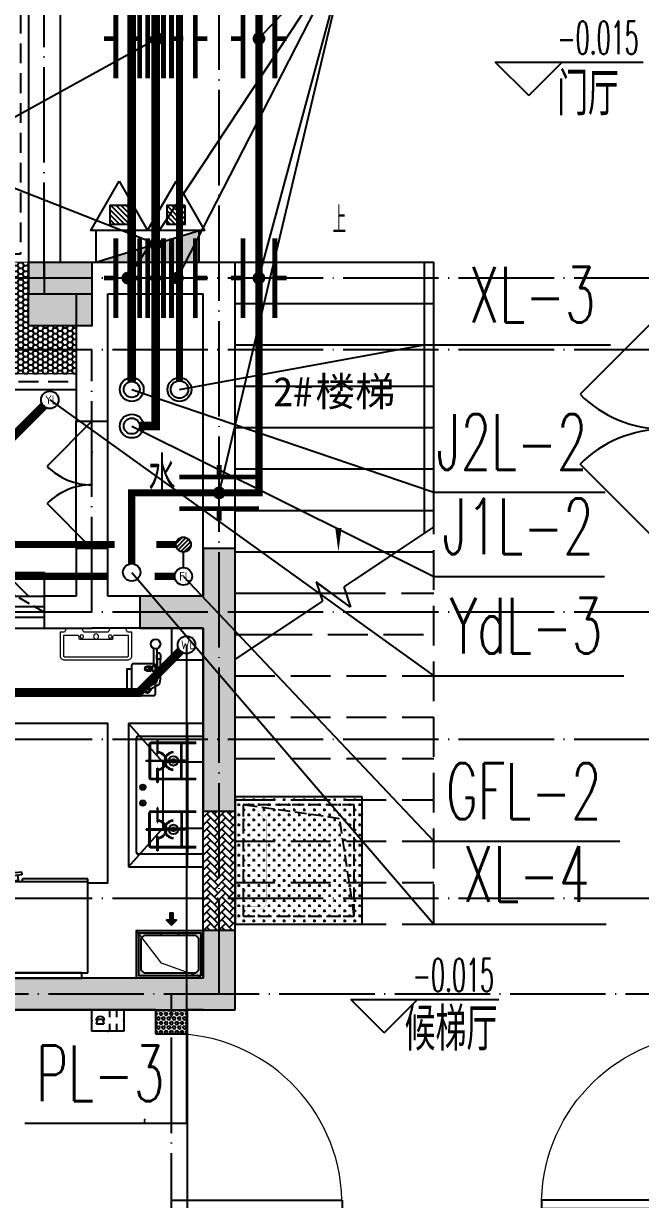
# Model space of a CAD drawing. Extents: x 27938 to 1507990, y 110129 to 923079.
# Drawn here: x 862786 to 866667, y 679866 to 687257 of the extents above; entities that cross this region are included whole.
import ezdxf
from ezdxf.enums import TextEntityAlignment as Align

# ---------------------------------------------------------------- set-up
doc = ezdxf.new("R2010")
doc.units = 0
doc.header["$LTSCALE"] = 1000
doc.header["$MEASUREMENT"] = 0
for name, pattern in [('#P_--_20B1_001_t3$0$DASH', [0.35, 0.25, -0.1]), ('__DASH', [0.35, 0.25, -0.1]), ('DASH', [0.35, 0.25, -0.1]), ('DOTE', [2.42, 2, -0.2, 0.02, -0.2]), ('HIDDEN', [0.375, 0.25, -0.125])]:
    doc.linetypes.add(name, pattern=pattern)
for name, color, linetype in [('AH-FURNITURE', 1, 'Continuous'), ('COLUMN', 9, 'Continuous'), ('DIM_ELEV', 3, 'Continuous'), ('DIM_SYMB', 3, 'Continuous'), ('DIM_不分区消火栓', 1, 'Continuous'), ('DIM_管井排水', 5, 'Continuous'), ('DIM_给水', 3, 'Continuous'), ('DIM_雨水', 4, 'Continuous'), ('DIM_餐饮排水', 31, 'Continuous'), ('DOTE', 1, 'Continuous'), ('EQUIP-安防', 3, 'Continuous'), ('EQUIP_地漏', 7, 'Continuous'), ('EQUIP_消火栓', 7, 'Continuous'), ('EQUIP_消防', 7, 'Continuous'), ('IP-bath&kitchen-JOHNSON', 4, 'Continuous'), ('LVTRY', 6, 'Continuous'), ('PIPE-不分区消火栓', 1, 'TG_X'), ('PIPE-管井排水', 210, 'GF'), ('PIPE-给水', 3, 'J1'), ('PIPE-给水中', 72, 'J2'), ('PIPE-雨水', 4, 'TG_Y'), ('PIPE-餐饮排水', 41, 'P'), ('PUB_HATCH', 8, 'Continuous'), ('PUB_TEXT', 4, 'Continuous'), ('STAIR', 2, 'Continuous'), ('TWT_LEAD', 3, 'Continuous'), ('VALVE_不分区消火栓', 7, 'Continuous'), ('VPIPE-不分区消火栓', 1, 'Continuous'), ('VPIPE-中水', 122, 'Continuous'), ('VPIPE-凝结', 150, 'N'), ('VPIPE-废水', 31, 'Continuous'), ('VPIPE-消防', 1, 'X1'), ('VPIPE-管井排水', 210, 'GF'), ('VPIPE-给水', 3, 'J1'), ('VPIPE-给水中', 72, 'J2'), ('VPIPE-雨水', 4, 'Y'), ('VPIPE-餐饮排水', 41, 'P'), ('WALL', 9, 'Continuous'), ('WINDOW', 4, 'Continuous'), ('WINDOW_TEXT', 7, 'Continuous'), ('保温', 6, 'Continuous'), ('卫生间', 6, 'Continuous'), ('建筑-排气道', 9, 'Continuous'), ('看线', 251, 'Continuous'), ('立面-看线', 251, 'Continuous')]:
    doc.layers.add(name, color=color, linetype=linetype)
doc.layers.add('平面-空调预留孔', color=173, linetype='Continuous', lineweight=15)
doc.layers.add('立面-洞口示意', color=152, linetype='Continuous', lineweight=13)
doc.styles.add('_TCH_DIM', font='SIMPLEX.shx', dxfattribs={"width": 0.7, "bigfont": 'GBCBIG.shx'})
doc.styles.add('_TCH_WINDOW', font='SIMPLEX.shx', dxfattribs={"width": 0.7, "height": 3.5, "bigfont": 'GBCBIG.shx'})
doc.styles.add('_TEL_DIM', font='SIMPLEX', dxfattribs={"width": 0.8, "height": 3.5, "bigfont": 'HZTXT'})
doc.styles.add('_TWT_SERIAL', font='SIMPLEX', dxfattribs={"width": 0.8, "height": 3.5, "bigfont": 'HZTXT'})
doc.styles.add('DIM_FONT', font='SIMPLEX.shx', dxfattribs={"width": 0.56})
doc.styles.get("Standard").update_dxf_attribs({"font": 'gbenor.shx', "bigfont": 'gbcbig.shx'})
doc.styles.add('TG_LINETYPE', font='SIMPLEX', dxfattribs={"width": 0.8, "height": 3, "bigfont": 'HZTXT'})
doc.styles.add('黑体', font='simhei.ttf')
doc.linetypes.add('GF', pattern='A,3,-0.2,["GF",Standard,S=0.25,R=0,X=-0.1,Y=-0.115],-0.35', length=3.55)
doc.linetypes.add('J1', pattern='A,3,-0.2,["J1",Standard,S=0.25,R=0,X=-0.1,Y=-0.115],-0.35', length=3.55)
doc.linetypes.add('J2', pattern='A,3,-0.2,["J2",Standard,S=0.25,R=0,X=-0.1,Y=-0.115],-0.35', length=3.55)
doc.linetypes.add('N', pattern='A,3,-0.2,["N",Standard,S=0.25,R=0,X=-0.1,Y=-0.115],-0.2', length=3.4)
doc.linetypes.add('P', pattern='A,3,-0.2,["P",Standard,S=0.25,R=0,X=-0.1,Y=-0.115],-0.2', length=3.4)
doc.linetypes.add('TG_X', pattern='A,2,-0.229,["X",TG_LINETYPE,S=0.1,R=0,X=-0.229,Y=-0.15],0', length=2.229)
doc.linetypes.add('TG_Y', pattern='A,2,-0.229,["Y",TG_LINETYPE,S=0.1,R=0,X=-0.229,Y=-0.15],0', length=2.229)
doc.linetypes.add('X1', pattern='A,3,-0.2,["X1",Standard,S=0.25,R=0,X=-0.1,Y=-0.115],-0.35', length=3.55)
doc.linetypes.add('Y', pattern='A,3,-0.2,["Y",Standard,S=0.25,R=0,X=-0.1,Y=-0.115],-0.2', length=3.4)

# ---------------------------------------------------------------- blocks, each defined once
blk = doc.blocks.new('A$C148B7D8E')
at = {"layer": '卫生间', "color": 159, "linetype": 'DASH', "true_color": 0x22346e}
blk.add_line((15200, 9900), (16100, 10800), dxfattribs=at)
blk = doc.blocks.new('rtyg7uyhg')
at = {"layer": 'LVTRY', "color": 0}
for p, q in [((193590.3, 45458.1), (193590.3, 45069.5)), ((194234.6, 45488.8), (193621, 45488.8)), ((194265.3, 45069.5), (194265.3, 45458.1)), ((193682.3, 45407), (193887.8, 45407)), ((193896.4, 45429.9), (193857.6, 45326.3)), ((193875.3, 45316), (193945.6, 45401.5)), ((193925.8, 45440.4), (193940.1, 45432.2)), ((194111.9, 45407), (194173.3, 45407)), ((193621, 45130.8), (193621, 45345.6)), ((193857.6, 45326.3), (193875.3, 45316)), ((194009.6, 45345.6), (194009.6, 45130.8)), ((194050.5, 45130.8), (194050.5, 45345.6)), ((194234.6, 45345.6), (194234.6, 45130.8)), ((193621, 45038.8), (194234.6, 45038.8)), ((193948.3, 45069.5), (193682.3, 45069.5)), ((194173.3, 45069.5), (194111.9, 45069.5))]:
    blk.add_line(p, q, dxfattribs=at)
for centre, radius in [((193866.4, 45437.7), 20.5), ((193989.2, 45437.7), 20.5), ((194071, 45437.7), 20.5), ((193815.3, 45238.2), 25.6), ((194137.5, 45238.2), 25.6)]:
    blk.add_circle(centre, radius, dxfattribs=at)
for centre, radius, start, end in [((193621, 45458.1), 30.7, 89.99999, 179.99999), ((194234.6, 45458.1), 30.7, 359.99999, 89.99999), ((193682.3, 45345.6), 61.4, 89.99999, 179.99999), ((193915.6, 45422.7), 20.5, 59.99999, 159.46231), ((193929.8, 45414.5), 20.5, 320.53767, 59.99999), ((193948.3, 45345.6), 61.4, 359.99999, 89.99999), ((194111.9, 45345.6), 61.4, 89.99999, 179.99999), ((194173.3, 45345.6), 61.4, 359.99999, 89.99999), ((193682.3, 45130.8), 61.4, 179.99999, 269.99999), ((193948.3, 45130.8), 61.4, 269.99999, 359.99999), ((194111.9, 45130.8), 61.4, 179.99999, 269.99999), ((194173.3, 45130.8), 61.4, 269.99999, 359.99999), ((193621, 45069.5), 30.7, 179.99999, 269.99999), ((194234.6, 45069.5), 30.7, 269.99999, 359.99999)]:
    blk.add_arc(centre, radius, start, end, dxfattribs=at)
at = {"layer": 'LVTRY', "color": 0, "style": 'DIM_FONT', "width": 0.8, "flags": 9}
for tag in ['YSIZE', 'XSIZE']:
    blk.add_attdef(tag, (193927.8, 45487.8), '', height=0.5, rotation=89.99999, dxfattribs=at)
blk = doc.blocks.new('A$C60D053AF')
at = {"layer": 'AH-FURNITURE', "color": 0}
for p, q in [((192.5, -71), (327.6, -71)), ((232.5, -90), (128.3, -90)), ((232.5, -110), (128.3, -110)), ((192.5, -91), (327.6, -91)), ((245, -129.5), (245, -122.5)), ((265, -129.5), (265, -122.5)), ((341.7, -96.9), (370, -143.2)), ((355.9, -82.7), (384.2, -129)), ((255, -281), (255, -251)), ((255, -281), (393, -281)), ((393, -281), (393, -251))]:
    blk.add_line(p, q, dxfattribs=at)
for points in [[(170, -68, 1), (170, -94), (192.5, -94), (192.5, -68)], [(234, -251), (414, -251, 0.414214), (424, -241), (424, -111, 0.414214), (414, -101), (234, -101, 0.414214), (224, -111), (224, -241, 0.414214)], [(268, -122.5), (268, -107, 0.414214), (248, -87), (232.5, -87), (232.5, -113), (242, -113), (242, -122.5)], [(242, -152, 1), (268, -152), (268, -129.5), (242, -129.5)], [(383.8, -161.2, 1), (402.2, -142.8), (386.3, -126.9), (367.9, -145.3)]]:
    blk.add_lwpolyline(points, format="xyb", close=True, dxfattribs=at)
for centre, radius in [((100, -100), 30), ((255, -152), 15), ((255, -152), 10), ((393, -152), 15), ((393, -152), 10)]:
    blk.add_circle(centre, radius, dxfattribs=at)
for radius in [40, 20]:
    blk.add_arc((327.6, -111), radius, 45, 90, dxfattribs=at)
blk = doc.blocks.new('A-Kitchen-7')
at = {"layer": 'LVTRY', "color": 0}
for p, q in [((-518.7, 779.7), (-7.2, 834.3)), ((-7.2, 834.3), (-3.6, 810.6)), ((-515, 756), (-518.7, 779.7)), ((-3.6, 810.6), (-515, 756)), ((515, 756), (-515, 756)), ((-515, 756), (-515, 40)), ((-485.6, 760.5), (-484.9, 756)), ((-29.1, 767), (-112.1, 756)), ((-29.1, 767), (-35.2, 806.4)), ((515, 780), (0, 780)), ((0, 756), (0, 780)), ((515, 756), (515, 780)), ((515, 40), (515, 756)), ((-515, 40), (515, 40))]:
    blk.add_line(p, q, dxfattribs=at)
blk.add_lwpolyline([(-468.9, 40), (-468.9, 0), (468.9, 0), (468.9, 40)], close=True, dxfattribs=at)
blk = doc.blocks.new('*U41')
h = blk.add_hatch(color=0)
h.set_gradient(color1=(0, 0, 255), rotation=180, tint=1)
h.paths.add_polyline_path([(0, 0), (-6.35, -6.35), (-6.35, -2.159), (-15, -2.159), (-15, 2.159), (-6.35, 2.159), (-6.35, 6.35)])
at = {"color": 0, "linetype": 'Continuous'}
blk.add_lwpolyline([(0, 0), (-6.35, -6.35), (-6.35, -2.159), (-15, -2.159), (-15, 2.159), (-6.35, 2.159), (-6.35, 6.35)], close=True, dxfattribs=at)
blk = doc.blocks.new('sgrsefv')
at = {"layer": 'PUB_HATCH'}
blk.add_hatch(color=0, dxfattribs=at).paths.add_polyline_path([(1112933.3, 840916.3), (1112933.3, 840646.3), (1113073.3, 840646.3), (1113073.3, 840661.3), (1112968.3, 840661.3), (1112948.3, 840681.3), (1112948.3, 840881.3), (1112968.3, 840901.3), (1113288.3, 840901.3), (1113308.3, 840881.3), (1113308.3, 840681.3), (1113288.3, 840661.3), (1113183.3, 840661.3), (1113183.3, 840646.3), (1113323.3, 840646.3), (1113323.3, 840916.3)])
at = {"layer": 'LVTRY', "color": 0}
for p, q in [((1113073.3, 840661.3), (1113073.3, 840646.3)), ((1113183.3, 840661.3), (1113183.3, 840646.3))]:
    blk.add_line(p, q, dxfattribs=at)
for points in [[(1112918.3, 840931.3), (1113338.3, 840931.3), (1113338.3, 840631.3), (1112918.3, 840631.3)], [(1112933.3, 840916.3), (1113323.3, 840916.3), (1113323.3, 840646.3), (1112933.3, 840646.3)], [(1113288.3, 840661.3), (1112968.3, 840661.3), (1112948.3, 840681.3), (1112948.3, 840881.3), (1112968.3, 840901.3), (1113288.3, 840901.3), (1113308.3, 840881.3), (1113308.3, 840681.3), (1113288.3, 840661.3)]]:
    blk.add_lwpolyline(points, close=True, dxfattribs=at)
at = {"layer": '立面-洞口示意', "color": 0}
blk.add_lwpolyline([(1112918.3, 840931.3), (1113181.8, 840837.4), (1113338.3, 840631.3)], dxfattribs=at)
at = {"layer": '建筑-排气道', "color": 8, "xscale": -5, "yscale": 5, "zscale": 5, "rotation": 270}
blk.add_blockref('*U41', (1113118.4, 840599), dxfattribs=at)
blk = doc.blocks.new('FRSDFDGDGDRGDR')
at = {"layer": '平面-空调预留孔', "color": 0}
for p, q in [((699612.3, 775044), (699612.3, 775441.2)), ((699618.9, 775447.8), (699746.3, 775447.8)), ((699746.3, 775447.8), (699746.3, 775355.4)), ((699726.5, 775348.8), (699739.7, 775348.8)), ((699719.9, 775342.2), (699719.9, 775143)), ((699726.5, 775136.4), (699739.7, 775136.4)), ((699746.3, 775129.8), (699746.3, 775037.4)), ((699746.3, 775037.4), (699618.9, 775037.4))]:
    blk.add_line(p, q, dxfattribs=at)
blk.add_lwpolyline([(699766.1, 775166.7), (699792.5, 775153.5), (699792.5, 775057.2), (699766.1, 775044), (699766.1, 775017.6), (699618.9, 775017.6, -0.414214), (699592.5, 775044), (699592.5, 775441.2, -0.414214), (699618.9, 775467.6), (699766.1, 775467.6), (699766.1, 775441.2), (699792.5, 775428), (699792.5, 775331.6), (699766.1, 775318.4)], format="xyb", close=True, dxfattribs=at)
for centre, radius in [((699739.7, 775331.6), 10.6), ((699739.7, 775243.2), 15.8), ((699739.7, 775153.5), 10.6)]:
    blk.add_circle(centre, radius, dxfattribs=at)
for centre, start, end in [((699618.9, 775441.2), 90, 180), ((699726.5, 775342.2), 90, 180), ((699739.7, 775355.4), 270, 360), ((699726.5, 775143), 180, 270), ((699739.7, 775129.8), 0, 90), ((699618.9, 775044), 180, 270)]:
    blk.add_arc(centre, 6.6, start, end, dxfattribs=at)
blk = doc.blocks.new('GDGDRGDRGRD')
at = {"layer": 'LVTRY', "color": 0}
for p, q in [((430080.5, 371515.4), (429864.6, 371758.3)), ((430334.8, 371758.3), (429864.6, 371758.3)), ((429864.6, 371758.3), (429864.6, 370858.3)), ((430234.8, 370858.3), (430234.8, 371758.3)), ((429914.8, 370948.3), (429914.8, 371668.3)), ((429924.8, 371678.3), (430324.8, 371678.3)), ((430289.8, 371638.3), (430004.8, 371638.3)), ((430045.1, 371658.3), (430045.1, 371568.3)), ((430049.6, 371658.3), (430045.1, 371658.3)), ((430049.6, 371568.3), (430049.6, 371658.3)), ((430234.8, 371668.3), (430234.8, 370948.3)), ((429994.8, 371628.3), (429994.8, 371418.3)), ((429999.8, 371628.3), (429999.8, 371418.3)), ((430289.8, 371633.3), (430004.8, 371633.3)), ((430045.1, 371568.3), (430049.6, 371568.3)), ((430194.8, 371418.3), (430194.8, 371628.3)), ((430199.8, 371418.3), (430199.8, 371628.3)), ((429974.8, 371525.6), (430102.3, 371525.6)), ((429974.8, 371521.1), (429974.8, 371525.6)), ((430102.3, 371521.1), (429974.8, 371521.1)), ((430334.8, 371515.4), (430080.5, 371515.4)), ((430080.5, 371515.4), (430080.5, 371100.3)), ((430219.8, 371525.6), (430092.3, 371525.6)), ((430092.3, 371525.6), (430092.3, 371521.1)), ((430092.3, 371521.1), (430219.8, 371521.1)), ((430102.3, 371525.6), (430102.3, 371521.1)), ((430219.8, 371521.1), (430219.8, 371525.6)), ((430234.8, 371100.3), (430234.8, 371515.4)), ((430004.8, 371413.3), (430289.8, 371413.3)), ((430045.1, 371388.3), (430045.1, 371478.3)), ((430045.1, 371478.3), (430049.6, 371478.3)), ((430049.6, 371478.3), (430049.6, 371388.3)), ((429935.4, 371358.3), (429974.2, 371358.3)), ((429954.8, 371338.9), (429954.8, 371377.7)), ((430004.8, 371408.3), (430289.8, 371408.3)), ((430049.6, 371388.3), (430045.1, 371388.3)), ((429954.8, 371238.9), (429954.8, 371277.7)), ((429935.4, 371258.3), (429974.2, 371258.3)), ((429994.8, 370988.3), (429994.8, 371198.3)), ((429999.8, 370988.3), (429999.8, 371198.3)), ((430004.8, 371208.3), (430289.8, 371208.3)), ((430004.8, 371203.3), (430289.8, 371203.3)), ((430045.1, 371228.3), (430045.1, 371138.3)), ((430049.6, 371228.3), (430045.1, 371228.3)), ((430049.6, 371138.3), (430049.6, 371228.3)), ((430194.8, 371198.3), (430194.8, 370988.3)), ((430199.8, 371198.3), (430199.8, 370988.3)), ((430045.1, 371138.3), (430049.6, 371138.3)), ((429864.6, 370858.3), (430080.5, 371100.3)), ((430102.3, 371095.6), (429974.8, 371095.6)), ((429974.8, 371095.6), (429974.8, 371091.1)), ((429974.8, 371091.1), (430102.3, 371091.1)), ((430045.1, 370958.3), (430045.1, 371048.3)), ((430045.1, 371048.3), (430049.6, 371048.3)), ((430049.6, 371048.3), (430049.6, 370958.3)), ((430080.5, 371100.3), (430334.8, 371100.3)), ((430092.3, 371091.1), (430092.3, 371095.6)), ((430092.3, 371095.6), (430219.8, 371095.6)), ((430219.8, 371091.1), (430092.3, 371091.1)), ((430102.3, 371091.1), (430102.3, 371095.6)), ((430219.8, 371095.6), (430219.8, 371091.1)), ((430289.8, 370983.3), (430004.8, 370983.3)), ((430289.8, 370978.3), (430004.8, 370978.3)), ((430324.8, 370938.3), (429924.8, 370938.3)), ((430049.6, 370958.3), (430045.1, 370958.3)), ((429864.6, 370858.3), (430334.8, 370858.3))]:
    blk.add_line(p, q, dxfattribs=at)
blk.add_lwpolyline([(429608.8, 370758.3), (429734.8, 370758.3), (429734.8, 371758.3), (427634.8, 371758.3)], dxfattribs=at)
for centre, radius in [((430147.3, 371523.3), 29.7), ((430147.3, 371523.3), 11.7), ((429954.8, 371358.3), 17), ((429954.8, 371258.3), 17), ((430147.3, 371093.3), 29.7), ((430147.3, 371093.3), 11.7)]:
    blk.add_circle(centre, radius, dxfattribs=at)
for centre, radius, start, end in [((429924.8, 371668.3), 10, 90, 180), ((430004.8, 371628.3), 10, 90, 180), ((430189.8, 371628.3), 10, 0, 90), ((430224.8, 371668.3), 10, 0, 90), ((430004.8, 371628.3), 5, 90, 180), ((430047.3, 371523.3), 56.7, 2.27424, 87.72576), ((430047.3, 371523.3), 52.2, 2.47041, 87.52959), ((430147.3, 371523.3), 56.7, 92.27424, 177.72576), ((430147.3, 371523.3), 52.2, 92.47041, 177.52959), ((430189.8, 371628.3), 5, 0, 90), ((430047.3, 371523.3), 56.7, 272.27424, 357.72576), ((430047.3, 371523.3), 52.2, 272.47041, 357.52959), ((430147.3, 371523.3), 56.7, 182.27424, 267.72576), ((430147.3, 371523.3), 52.2, 182.47041, 267.52959), ((430004.8, 371418.3), 10, 180, 270), ((430004.8, 371418.3), 5, 180, 270), ((430189.8, 371418.3), 5, 270, 0), ((430189.8, 371418.3), 10, 270, 0), ((430004.8, 371198.3), 10, 90, 180), ((430004.8, 371198.3), 5, 90, 180), ((430189.8, 371198.3), 10, 0, 90), ((430189.8, 371198.3), 5, 0, 90), ((430047.3, 371093.3), 56.7, 2.27424, 87.72576), ((430047.3, 371093.3), 52.2, 2.47041, 87.52959), ((430147.3, 371093.3), 56.7, 92.27424, 177.72576), ((430147.3, 371093.3), 52.2, 92.47041, 177.52959), ((430047.3, 371093.3), 56.7, 272.27424, 357.72576), ((430047.3, 371093.3), 52.2, 272.47041, 357.52959), ((430147.3, 371093.3), 56.7, 182.27424, 267.72576), ((430147.3, 371093.3), 52.2, 182.47041, 267.52959), ((430004.8, 370988.3), 10, 180, 270), ((430004.8, 370988.3), 5, 180, 270), ((430189.8, 370988.3), 5, 270, 0), ((430189.8, 370988.3), 10, 270, 0), ((429924.8, 370948.3), 10, 180, 270), ((430224.8, 370948.3), 10, 270, 0)]:
    blk.add_arc(centre, radius, start, end, dxfattribs=at)
at = {"color": 8, "xscale": -1, "rotation": 270}
blk.add_blockref('FRSDFDGDGDRGDR', (-345582.7, -327434.2), dxfattribs=at)
at = {"color": 8, "xscale": -1}
blk.add_blockref('rtyg7uyhg', (622599.6, 326769.5), dxfattribs=at)
at = {"color": 8}
for name, p, rotation in [('A$C60D053AF', (430134.8, 372358.3), 270), ('sgrsefv', (1543253.1, 1211089.9), 180)]:
    blk.add_blockref(name, p, dxfattribs=dict(at, rotation=rotation))
at = {"layer": 'LVTRY', "color": 8, "extrusion": (0, 0, -1), "xscale": -0.7999999999883585, "yscale": 0.7999999999883585, "zscale": -0.7999999999883585}
blk.add_blockref('A-Kitchen-7', (-429196.8, 370158.6), dxfattribs=at)
blk = doc.blocks.new('GFDGFSDFGD')
at = {"layer": 'PUB_HATCH'}
for points in [[(456616.6, 374623.7), (456616.6, 373473.7), (456816.6, 373473.7), (456816.6, 375123.7), (456616.6, 375123.7), (456616.6, 374823.7), (456216.6, 374823.7), (456216.6, 374623.7)], [(454816.4, 372423.2), (454816.6, 372224), (456816.6, 372224), (456816.6, 372724), (456616.6, 372724), (456616.6, 372424), (455016.6, 372424)]]:
    blk.add_hatch(color=256, dxfattribs=at).paths.add_polyline_path(points)
at = {"layer": 'COLUMN', "color": 6}
for p, q in [((456816.6, 375123.7), (456616.6, 375123.7)), ((456616.6, 375123.7), (456616.6, 374823.7)), ((456816.6, 373473.7), (456816.6, 375123.7)), ((456616.6, 374823.7), (456216.6, 374823.7)), ((456216.6, 374823.7), (456216.6, 374623.7)), ((456216.6, 374623.7), (456616.6, 374623.7)), ((456616.6, 374623.7), (456616.6, 373473.7)), ((456616.6, 373473.7), (456816.6, 373473.7)), ((456816.6, 372724), (456616.6, 372724)), ((456616.6, 372724), (456616.6, 372424)), ((456816.6, 372224), (456816.6, 372724)), ((456616.6, 372424), (455016.6, 372424)), ((454816.6, 372224), (456816.6, 372224))]:
    blk.add_line(p, q, dxfattribs=at)
blk = doc.blocks.new('GDFGDGRD')
at = {"layer": '保温', "linetype": 'ByBlock', "ltscale": 10}
h = blk.add_hatch(dxfattribs=at)
h.set_pattern_fill('AR-HBONE', color=251, scale=55)
h.set_pattern_definition([(45, (0, 0), (0, 47.4157523), [100.584, -33.528]), (135, (23.708, 23.708), (3e-15, 47.4157523), [100.584, -33.528])])
h.paths.add_polyline_path([(434616.6, 372723.9), (434416.6, 372723.9), (434416.5, 373473.7), (434616.5, 373473.7)])
at = {"layer": '保温', "linetype": 'Continuous', "ltscale": 10}
h = blk.add_hatch(dxfattribs=at)
h.set_pattern_fill('HEX', color=251, scale=10, angle=90, style=0)
h.set_pattern_definition([(90, (0, 0), (-16.49778, 1e-15), [9.525, -19.05]), (210, (0, 0), (8.24889, -14.2874966), [9.525, -19.05]), (150, (6e-16, 9.525), (-8.24889, -14.2874966), [9.525, -19.05])])
h.paths.add_polyline_path([(434916.6, 372073.7), (434716.6, 372073.7), (434716.5, 372223.7), (434916.5, 372223.7)])
blk = doc.blocks.new('$TwtSys$00000141')
at = {"color": 1}
for p, q in [((-47.1, 3.8), (-5, 45.9)), ((-47.1, 3.8), (-5, 45.9)), ((-43.6, -17.5), (17.5, 43.6)), ((-43.6, -17.5), (17.5, 43.6)), ((-33.2, -33.2), (33.2, 33.2)), ((-33.2, -33.2), (33.2, 33.2)), ((-16.2, -43.5), (43.8, 16.4)), ((-16.2, -43.5), (43.8, 16.4)), ((5.7, -46.1), (46.1, -5.7)), ((5.7, -46.1), (46.1, -5.7))]:
    blk.add_line(p, q, dxfattribs=at)
blk.add_circle((0, 0), 47, dxfattribs=at)
blk.add_circle((0, 0), 47, dxfattribs=at)
blk = doc.blocks.new('$TwtSys$00000434')
for p, q in [((-0.5, 0.5), (-0.5, -0.5)), ((-0.5, -0.5), (0.5, 0.5)), ((0.5, 0.5), (-0.5, 0.5)), ((0.5, -0.5), (0.5, 0.5)), ((-0.5, -0.5), (0.5, -0.5))]:
    blk.add_line(p, q)
blk.add_solid([(0.5, -0.5), (0.5, 0.5), (-0.5, -0.5)])
blk = doc.blocks.new('$TwtSys$00000546')
h = blk.add_hatch()
h.set_pattern_fill('ANSI31', color=1, scale=200, style=0)
h.set_pattern_definition([(45, (-38543.802, -6670.83), (-17.67767, 17.67767), [])])
h.paths.add_polyline_path([(-64.9, 173.7), (64.9, 173.7), (64.9, 43.9), (-64.9, 43.9)])
at = {"color": 1}
for points in [[(0, 343.6), (-198.4, 0), (198.4, 0)], [(-64.9, 173.7), (64.9, 173.7), (64.9, 43.9), (-64.9, 43.9)]]:
    blk.add_lwpolyline(points, close=True, dxfattribs=at)
blk = doc.blocks.new('$equip$00002628')
at = {"linetype": 'Continuous'}
for p, q in [((-0.625, 0.415), (0.625, 0.415)), ((-0.625, -0.415), (-0.625, 0.415)), ((-0.472, 0.01), (-0.409, 0.01)), ((-0.446, -0.138), (-0.395, 0.058)), ((-0.395, 0.058), (-0.395, 0.058)), ((-0.395, 0.058), (-0.206, 0.058)), ((-0.206, 0.058), (-0.155, -0.138)), ((-0.191, 0.01), (-0.129, 0.01)), ((0.071, 0.129), (0.071, 0.415)), ((0.35, 0.129), (0.35, 0.415)), ((0.625, 0.415), (0.625, -0.415)), ((0.625, -0.415), (-0.625, -0.415)), ((-0.155, -0.138), (-0.446, -0.138)), ((0.071, -0.415), (0.071, -0.129)), ((0.35, -0.415), (0.35, -0.129))]:
    blk.add_line(p, q, dxfattribs=at)
at = {"const_width": 0.05}
blk.add_lwpolyline([(-0.625, 0.415), (0.625, 0.415), (0.625, -0.415), (-0.625, -0.415), (-0.625, 0.415), (0.625, 0.415)], dxfattribs=at)
at = {"linetype": 'Continuous'}
blk.add_arc((-0.3, -0.011), 0.173, 6.9897, 173.0103, dxfattribs=at)
for p in [(-0.625, 0), (0, 0.415), (0, -0.415), (0.625, 0)]:
    blk.add_point(p)
at = {"color": 7, "style": '_TEL_DIM', "flags": 1}
blk.add_attdef('A', text='', height=0.000025, dxfattribs=at).set_placement((0, 0), align=Align.MIDDLE_CENTER)
blk = doc.blocks.new('GHFHFHTFHCSDCS')
at = {"layer": 'EQUIP-安防', "xscale": 160, "yscale": 160, "zscale": 160}
blk.add_blockref('$equip$00002628', (456016.6, 372157.3), dxfattribs=at)
blk = doc.blocks.new('A$C028C60F5')
at = {"color": 0}
blk.add_lwpolyline([(400, 0), (0, 0), (0, -400), (400, -400)], close=True, dxfattribs=at)
at = {"layer": 'PUB_HATCH', "color": 0}
blk.add_solid([(0, -400), (400, -400), (0, 0), (400, 0)], dxfattribs=at)
blk = doc.blocks.new('A$C3EFA6995')
for p in [(9700, 100), (9700, -2400), (15900, -2400)]:
    blk.add_blockref('A$C028C60F5', p)
at = {"xscale": -1}
blk.add_blockref('A$C028C60F5', (16300, 100), dxfattribs=at)
blk = doc.blocks.new('DBDBDBDB')
at = {"layer": '保温', "linetype": 'Continuous', "ltscale": 10}
h = blk.add_hatch(dxfattribs=at)
h.set_pattern_fill('CROSS', color=0, scale=20, angle=90, style=0)
h.set_pattern_definition([(90, (0, 0), (-31.75, 31.75), [15.875, -47.625]), (180, (7.938, 7.937), (-31.75, -31.75), [15.875, -47.625])])
h.paths.add_polyline_path([(286316.6, 682397.1), (287116.6, 682397.1), (287116.6, 681597.1), (286316.6, 681597.1)])
at = {"color": 0}
blk.add_lwpolyline([(286316.6, 682397.1), (287116.6, 682397.1), (287116.6, 681597.1), (286316.6, 681597.1)], close=True, dxfattribs=at)
at = {"color": 0, "linetype": '__DASH', "ltscale": 0.3}
blk.add_lwpolyline([(286366.6, 682347.1), (287066.6, 682347.1), (287066.6, 681647.1), (286366.6, 681647.1)], close=True, dxfattribs=at)
blk.add_lwpolyline([(286366.6, 681647.1), (286459.1, 682259.3), (287066.6, 682347.1)], dxfattribs=at)
at = {"color": 0, "linetype": '__DASH', "ltscale": 0.2, "const_width": 1}
for points in [[(287066.6, 682307.1), (286976.6, 682307.1, 0.414214), (286916.6, 682247.1), (286916.6, 681747.1, 0.414214), (286976.6, 681687.1), (287066.6, 681687.1)], [(287066.6, 682287.1), (286976.6, 682287.1, 0.414214), (286936.6, 682247.1), (286936.6, 681747.1, 0.414214), (286976.6, 681707.1), (287066.6, 681707.1)]]:
    blk.add_lwpolyline(points, format="xyb", dxfattribs=at)
blk = doc.blocks.new('A$C62CD4B6E')
at = {"layer": 'WALL', "color": 8}
for p, q in [((20300, -2100), (20600, -2100)), ((20300, -2100), (20300, -2300)), ((20600, -2100), (20600, -2300)), ((20300, -2300), (20600, -2300))]:
    blk.add_line(p, q, dxfattribs=at)
blk = doc.blocks.new('$DorLib2D$00000001')
for p, q in [((0.45, 0.975), (0.5, 0.975)), ((0.45, 0), (0.45, 0.975)), ((0.5, 0), (0.5, 0.975)), ((0.5, 0), (0.45, 0))]:
    blk.add_line(p, q)
at = {"lineweight": 13}
blk.add_arc((0.475, 0), 0.975, 91.46928, 180, dxfattribs=at)
blk = doc.blocks.new('$DorLib2D$00000116')
at = {"color": 0}
for p, q in [((-0.5, 0), (-0.1464, 0.3536)), ((0.5, 0), (0.1464, 0.3536))]:
    blk.add_line(p, q, dxfattribs=at)
for centre, start, end in [((-0.5, 0), 0, 45), ((0.5, 0), 135, 180)]:
    blk.add_arc(centre, 0.5, start, end, dxfattribs=at)
blk = doc.blocks.new('$WINLIB2D$00000001')
at = {"color": 0}
for points in [[(-0.5, 0.5), (-0.5, -0.5)], [(-0.5, 0.5), (0.5, 0.5)], [(0.5, -0.5), (0.5, 0.5)], [(0.5, 0.1667), (-0.5, 0.1667)], [(0.5, -0.1667), (-0.5, -0.1667)], [(-0.5, -0.5), (0.5, -0.5)]]:
    blk.add_lwpolyline(points, dxfattribs=at)
blk = doc.blocks.new('$VALVE$00000553')
at = {"const_width": 30}
for points in [[(0, 100), (0, 175)], [(0, 100), (-250, 100), (-250, 100)], [(0, 100), (250, 100), (250, 100)], [(-250, -100), (-250, -100), (0, -100)], [(250, -100), (250, -100), (0, -100)], [(0, -175), (0, -100)]]:
    blk.add_lwpolyline(points, dxfattribs=at)

msp = doc.modelspace()

# ---------------------------------------------------------------- hatches: boundary and pattern name
at = {"layer": 'PIPE-不分区消火栓'}
for points in [[(863466.6, 684307.2), (863444.1, 684307.2), (863444.1, 684329.7)], [(863466.6, 684307.2), (863466.6, 684329.7), (863444.1, 684329.7)], [(864266.6, 684307.2), (864289.1, 684307.2), (864289.1, 684284.7)], [(864266.6, 684307.2), (864266.6, 684284.7), (864289.1, 684284.7)]]:
    msp.add_hatch(color=256, dxfattribs=at).paths.add_polyline_path(points)
at = {"layer": 'PIPE-给水'}
for points in [[(863616.6, 684727.2), (863616.6, 684699.7), (863644.1, 684699.7)], [(863616.6, 684727.2), (863644.1, 684727.2), (863644.1, 684699.7)]]:
    msp.add_hatch(color=256, dxfattribs=at).paths.add_polyline_path(points)
at = {"layer": 'PIPE-餐饮排水'}
for points in [[(863511.4, 683052.2), (863511.4, 683024.7), (863522.8, 683024.7)], [(863511.4, 683052.2), (863530.8, 683032.7), (863522.8, 683024.7)]]:
    msp.add_hatch(color=256, dxfattribs=at).paths.add_polyline_path(points)
at = {"layer": '立面-看线'}
h = msp.add_hatch(dxfattribs=at)
h.set_pattern_fill('HONEY', color=8, scale=13)
h.set_pattern_definition([(0, (407300, 152740.447), (30.95625, 17.872595), [20.6375, -41.275]), (120, (407300, 152740.447), (-30.9562463, 17.8726014), [20.6375, -41.275]), (60, (407300, 152740.447), (3.7e-06, 35.7451964), [-41.275, 20.6375])])
h.paths.add_polyline_path([(863116.6, 685357.2), (862816.6, 685357.2), (862816.6, 685757.2), (862617.1, 685757.2), (862617.1, 685057.2), (863116.6, 685057.2)])

# ---------------------------------------------------------------- linework, layer by layer
at = {"color": 8, "const_width": 8}
msp.add_lwpolyline([(862816.6, 685757.2), (862616.6, 685757.2), (862616.6, 685057.2), (863116.6, 685057.2)], dxfattribs=at)
at = {"layer": 'DIM_ELEV', "color": 8}
for p, q in [((865963.2, 686804.9), (865753.2, 687014.9)), ((865753.2, 687014.9), (866684.1, 687014.9)), ((865963.2, 686804.9), (866173.2, 687014.9)), ((865053.7, 680913.3), (864843.7, 681123.3)), ((864843.7, 681123.3), (865774.6, 681123.3)), ((865053.7, 680913.3), (865263.7, 681123.3))]:
    msp.add_line(p, q, dxfattribs=at)
at = {"layer": 'DIM_SYMB', "color": 8}
msp.add_lwpolyline([(864766.6, 685887.2, 0, 0, 0), (864766.6, 683937.2, 0, 40, 0), (864766.6, 684087.2, 0, 0, 0)], format="xyseb", dxfattribs=at)
at = {"layer": 'DIM_不分区消火栓'}
for p, q in [((863766.6, 684957.2), (865306.6, 685237.2)), ((865306.6, 685237.2), (866477.9, 685237.2)), ((863466.6, 683807.2), (865366.6, 681597.2)), ((865366.6, 681597.2), (866451.5, 681597.2))]:
    msp.add_line(p, q, dxfattribs=at)
at = {"layer": 'DIM_管井排水'}
for p, q in [((863791.6, 683782.2), (865366.6, 682117.2)), ((865366.6, 682117.2), (866535.8, 682117.2))]:
    msp.add_line(p, q, dxfattribs=at)
at = {"layer": 'DIM_给水'}
for p, q in [((863466.6, 684957.2), (865366.6, 684311.7)), ((863466.6, 684727.2), (865366.6, 683781.7)), ((865366.6, 684311.7), (866444.1, 684311.7)), ((865366.6, 683781.7), (866441.1, 683781.7))]:
    msp.add_line(p, q, dxfattribs=at)
at = {"layer": 'DIM_雨水'}
for p, q in [((862951.6, 684892.2), (865366.6, 683157.2)), ((865366.6, 683157.2), (866560.8, 683157.2))]:
    msp.add_line(p, q, dxfattribs=at)
at = {"layer": 'DIM_餐饮排水'}
for p, q in [((863811.4, 683352.2), (863811.4, 680342.9)), ((863811.4, 680342.9), (862794.9, 680342.9))]:
    msp.add_line(p, q, dxfattribs=at)
at = {"layer": 'DOTE', "color": 169, "linetype": 'DOTE', "ltscale": 0.3}
for p, q in [((864016.6, 681157.4), (864016.6, 690157.2)), ((862916.6, 685657.2), (862916.6, 688157.2)), ((879916.6, 685657.2), (825916.6, 685657.2)), ((879916.6, 685207.2), (825916.6, 685207.2)), ((863216.6, 683557.2), (863216.6, 685207.2)), ((879916.6, 683557.2), (825916.6, 683557.2)), ((879916.6, 682757.2), (825916.6, 682757.2)), ((879916.6, 681757.2), (825916.6, 681757.2)), ((825916.6, 681157.4), (879916.6, 681157.4)), ((863716.6, 679557.2), (863716.6, 681157.2))]:
    msp.add_line(p, q, dxfattribs=at)
at = {"layer": 'IP-bath&kitchen-JOHNSON', "color": 8}
msp.add_lwpolyline([(863716.6, 683457.2), (863716.6, 683257.2), (863916.6, 683257.2)], dxfattribs=at)
at = {"layer": 'PIPE-不分区消火栓', "ltscale": 0.5, "const_width": 45}
for points in [[(864266.6, 684307.2), (864266.6, 689357.2)], [(863466.6, 683862.2), (863466.6, 684307.2)], [(863466.6, 684307.2), (864266.6, 684307.2)]]:
    msp.add_lwpolyline(points, dxfattribs=at)
at = {"layer": 'PIPE-不分区消火栓', "const_width": 45}
for points in [[(863766.6, 685012.2), (863766.6, 688957.2)], [(863766.6, 685012.2), (863766.6, 685734.7)]]:
    msp.add_lwpolyline(points, dxfattribs=at)
at = {"layer": 'PIPE-管井排水', "ltscale": 0.5, "const_width": 45}
for points in [[(861141.6, 683982.2), (863359.5, 683982.2)], [(863744.6, 683982.2), (863621.4, 683982.2)], [(861341.6, 683782.2), (863316.6, 683782.2)], [(863736.6, 683782.2), (863611.8, 683782.2)]]:
    msp.add_lwpolyline(points, dxfattribs=at)
at = {"layer": 'PIPE-给水', "ltscale": 0.5, "const_width": 55}
for points in [[(863616.6, 684727.2), (863616.6, 687657.2)], [(863516.6, 684727.2), (863616.6, 684727.2)]]:
    msp.add_lwpolyline(points, dxfattribs=at)
at = {"layer": 'PIPE-给水中', "ltscale": 0.5, "const_width": 55}
msp.add_lwpolyline([(863466.6, 685007.2), (863466.6, 687457.2)], dxfattribs=at)
at = {"layer": 'PIPE-雨水', "ltscale": 0.5, "const_width": 55}
msp.add_lwpolyline([(862651.6, 684592.2), (862912.7, 684853.3)], dxfattribs=at)
at = {"layer": 'PIPE-餐饮排水', "ltscale": 0.5, "const_width": 55}
for points in [[(863772.5, 683313.3), (863511.4, 683052.2)], [(860266.6, 683052.2), (863511.4, 683052.2)]]:
    msp.add_lwpolyline(points, dxfattribs=at)
at = {"layer": 'STAIR', "color": 8}
for p, q in [((864116.6, 683261.2), (864116.6, 685757.2)), ((864116.6, 685757.2), (865366.6, 685757.2)), ((865306.6, 685757.2), (865306.6, 684051.6)), ((865366.6, 684093.2), (865366.6, 685757.2)), ((864116.6, 685497.2), (865366.6, 685497.2)), ((864116.6, 685237.2), (865366.6, 685237.2)), ((864116.6, 684977.2), (865366.6, 684977.2)), ((864116.6, 684717.2), (865366.6, 684717.2)), ((864116.6, 684457.2), (865366.6, 684457.2)), ((864116.6, 684197.2), (865366.6, 684197.2)), ((865366.6, 684093.2), (864799.8, 683715.9)), ((864116.6, 683937.2), (865132.2, 683937.2)), ((864842.9, 683588), (864626.3, 683747.4)), ((864626.3, 683747.4), (864666.8, 683627.4)), ((864799.8, 683715.9), (864842.9, 683588)), ((864116.6, 683677.2), (864650, 683677.2)), ((864666.8, 683627.4), (864116.6, 683261.2)), ((864721.7, 683677.2), (864812.8, 683677.2)), ((864116.6, 683417.2), (864351, 683417.2))]:
    msp.add_line(p, q, dxfattribs=at)
at = {"layer": 'STAIR', "color": 8, "linetype": '#P_--_20B1_001_t3$0$DASH'}
for p, q in [((865366.6, 684093.2), (864799.8, 683715.9)), ((865366.6, 681597.2), (865366.6, 684093.2)), ((865132.2, 683937.2), (865366.6, 683937.2)), ((864842.9, 683588), (864626.3, 683747.4)), ((864626.3, 683747.4), (864666.8, 683627.4)), ((864799.8, 683715.9), (864842.9, 683588)), ((864666.8, 683627.4), (864116.6, 683261.2)), ((864650, 683677.2), (864721.7, 683677.2)), ((864812.8, 683677.2), (865366.6, 683677.2)), ((864351, 683417.2), (865366.6, 683417.2)), ((864116.6, 681597.2), (864116.6, 683261.2)), ((864116.6, 683157.2), (865366.6, 683157.2)), ((864116.6, 682897.2), (865366.6, 682897.2)), ((864116.6, 682637.2), (865366.6, 682637.2)), ((864116.6, 682377.2), (865366.6, 682377.2)), ((864116.6, 682117.2), (865366.6, 682117.2)), ((864116.6, 681857.2), (865366.6, 681857.2)), ((864116.6, 681597.2), (865366.6, 681597.2))]:
    msp.add_line(p, q, dxfattribs=at)
at = {"layer": 'TWT_LEAD'}
for p, q in [((863441.6, 685657.2), (864839.2, 687771.4)), ((863754.1, 685657.2), (864839.2, 687771.4)), ((864016.6, 684307.2), (864839.2, 687771.4)), ((864266.6, 687162), (864839.2, 687771.4)), ((864266.6, 685657.2), (864839.2, 687771.4)), ((863629.1, 687162), (862256.8, 686407.4)), ((863616.6, 685871.5), (862256.8, 686407.4))]:
    msp.add_line(p, q, dxfattribs=at)
at = {"layer": 'TWT_LEAD', "const_width": 40}
for points in [[(863646.6, 687171.6, 1), (863611.6, 687152.4, 1)], [(864252.9, 687147.4, 1), (864280.3, 687176.6, 1)], [(863635.2, 685864.1, 1), (863598, 685878.8, 1)], [(863430.6, 685640.5, 1), (863452.6, 685673.9, 1)], [(863744.9, 685639.4, 1), (863763.2, 685675, 1)], [(864261.4, 685637.9, 1), (864271.8, 685676.5, 1)], [(864012, 684287.7, 1), (864021.2, 684326.6, 1)]]:
    msp.add_lwpolyline(points, format="xyb", close=True, dxfattribs=at)
at = {"layer": 'VPIPE-不分区消火栓'}
for centre in [(863766.6, 684957.2), (863466.6, 683807.2)]:
    msp.add_circle(centre, 55, dxfattribs=at)
at = {"layer": 'VPIPE-中水', "color": 8, "linetype": 'Continuous'}
msp.add_circle((863811.4, 683352.2), 55, dxfattribs=at)
at = {"layer": 'VPIPE-凝结', "color": 8}
msp.add_line((863791.6, 683837.2), (863791.6, 683935.2), dxfattribs=at)
at = {"layer": 'VPIPE-废水', "color": 8}
msp.add_circle((863791.6, 683782.2), 55, dxfattribs=at)
at = {"layer": 'VPIPE-消防', "color": 8, "linetype": 'Continuous'}
msp.add_circle((863766.6, 684957.2), 75, dxfattribs=at)
at = {"layer": 'VPIPE-管井排水'}
msp.add_circle((863791.6, 683782.2), 55, dxfattribs=at)
at = {"layer": 'VPIPE-给水', "color": 8, "linetype": 'Continuous'}
for centre in [(863466.6, 684957.2), (863466.6, 684727.2)]:
    msp.add_circle(centre, 75, dxfattribs=at)
at = {"layer": 'VPIPE-给水'}
msp.add_circle((863466.6, 684727.2), 50, dxfattribs=at)
at = {"layer": 'VPIPE-给水中'}
msp.add_circle((863466.6, 684957.2), 50, dxfattribs=at)
at = {"layer": 'VPIPE-雨水', "color": 8}
msp.add_circle((862951.6, 684892.2), 55, dxfattribs=at)
at = {"layer": 'VPIPE-雨水'}
msp.add_circle((862951.6, 684892.2), 55, dxfattribs=at)
at = {"layer": 'VPIPE-餐饮排水'}
msp.add_circle((863811.4, 683352.2), 55, dxfattribs=at)
at = {"layer": 'WALL', "color": 8}
for p, q in [((862816.6, 688257.2), (862816.6, 685557.2)), ((863016.6, 688057.2), (863016.6, 685757.2)), ((863016.6, 685757.2), (863216.6, 685757.2)), ((863216.6, 685757.2), (864116.6, 685757.2)), ((864116.6, 683557.2), (864116.6, 685757.2)), ((862816.6, 685557.2), (863116.6, 685557.2)), ((863116.6, 685557.2), (863116.6, 684757.2)), ((863316.6, 684757.2), (863316.6, 685557.2)), ((863316.6, 685557.2), (863916.6, 685557.2)), ((863916.6, 683657.2), (863916.6, 685557.2)), ((863116.6, 684757.2), (863316.6, 684757.2)), ((863316.6, 683957.2), (863116.6, 683957.2)), ((863116.6, 683957.2), (863116.6, 683657.2)), ((863316.6, 683657.2), (863316.6, 683957.2)), ((863116.6, 683657.2), (862916.6, 683657.2)), ((862916.6, 683657.2), (862916.6, 683457.2)), ((863916.6, 683657.2), (863316.6, 683657.2)), ((864116.6, 681157.2), (864116.6, 683557.2)), ((862916.6, 683457.2), (863216.6, 683457.2)), ((863916.6, 683457.2), (863216.6, 683457.2)), ((863916.6, 681257.2), (863916.6, 683457.2)), ((863716.6, 681257.2), (862316.6, 681257.2)), ((863916.6, 681257.2), (863716.6, 681257.2)), ((864116.6, 681057.2), (864116.6, 681157.2)), ((863616.6, 681057.2), (862116.6, 681057.2)), ((863616.6, 681057.2), (863616.6, 680907.2)), ((863816.6, 680907.2), (863816.6, 681057.2)), ((863916.6, 681057.2), (863816.6, 681057.2)), ((863916.6, 681057.2), (863916.6, 681057.2)), ((863916.6, 681057.2), (864116.6, 681057.2)), ((863616.6, 680907.2), (863816.6, 680907.2))]:
    msp.add_line(p, q, dxfattribs=at)
at = {"layer": 'WINDOW', "color": 8}
for p, q in [((863116.6, 683957.2), (863116.6, 684757.2)), ((863316.6, 683957.2), (863316.6, 684757.2)), ((863816.6, 679807.2), (863816.6, 680907.2))]:
    msp.add_line(p, q, dxfattribs=at)
at = {"layer": 'WINDOW', "color": 8, "linetype": 'DASH', "ltscale": 0.3}
msp.add_lwpolyline([(862914.7, 683557.2), (862395.1, 683857.2, 0.131652), (862314.7, 683557.2)], format="xyb", dxfattribs=at)
at = {"layer": '看线', "color": 8}
msp.add_lwpolyline([(863616.8, 688257.2), (863616.8, 688557.2), (862516.8, 688557.2), (862516.8, 687457.2), (862716.6, 687457.2), (862716.6, 685857.2), (862516.6, 685857.2), (862516.6, 684957.2), (863116.6, 684957.2)], dxfattribs=at)
at = {"layer": '看线', "color": 8, "linetype": 'HIDDEN', "ltscale": 0.5}
msp.add_lwpolyline([(863566.8, 688257.2), (863566.8, 688507.2), (862566.8, 688507.2), (862566.8, 687507.2), (862766.6, 687507.2), (862766.6, 685807.2), (862566.6, 685807.2), (862566.6, 685007.2), (863116.6, 685007.2)], dxfattribs=at)
at = {"layer": '看线', "color": 8, "ltscale": 0.5}
msp.add_lwpolyline([(861716.6, 683657.2), (861716.6, 683807.2), (862916.6, 683807.2), (862916.6, 683657.2)], dxfattribs=at)

# ---------------------------------------------------------------- block references
at = {"color": 8, "xscale": -1}
for name, p in [('A$C148B7D8E', (878016.6, 673757.2)), ('A$C3EFA6995', (879116.6, 688157.2)), ('GDFGDGRD', (1298533.2, 308833.4))]:
    msp.add_blockref(name, p, dxfattribs=at)
at = {"ltscale": 0.5}
msp.add_blockref('A$C62CD4B6E', (842616.6, 687857.2), dxfattribs=at)
at = {"color": 8}
for name, p in [('GFDGFSDFGD', (407300, 308833.4)), ('GDGDRGDRGRD', (433581.8, 311098.8)), ('GHFHFHTFHCSDCS', (407300, 308833.4))]:
    msp.add_blockref(name, p, dxfattribs=at)
at = {"color": 169, "xscale": -1}
msp.add_blockref('DBDBDBDB', (1151233.2, 0), dxfattribs=at)
at = {"layer": 'EQUIP_地漏', "color": 8}
msp.add_blockref('$TwtSys$00000141', (863791.6, 683982.2), dxfattribs=at)
at = {"layer": 'EQUIP_消火栓', "color": 8, "xscale": 650, "yscale": 200, "zscale": 700}
msp.add_blockref('$TwtSys$00000434', (863566.6, 685857.2), dxfattribs=at)
at = {"layer": 'EQUIP_消防', "color": 8, "xscale": -0.9, "yscale": 0.9, "zscale": 0.9}
for p in [(863388, 685957.2), (863745.1, 685957.2)]:
    msp.add_blockref('$TwtSys$00000546', p, dxfattribs=at)
at = {"layer": 'VALVE_不分区消火栓', "yscale": -1}
for p, rotation in [((863466.6, 687162), 90), ((863616.6, 687162), 90.00000000016163), ((863766.6, 687162), 90), ((864266.6, 687162), 89.99999999427027), ((863466.6, 685657.2), 90), ((863616.6, 685657.2), 90.00000000016163), ((863766.6, 685657.2), 90), ((864266.6, 685657.2), 89.99999999427027), ((864016.6, 684307.2), 179.9999999942703)]:
    msp.add_blockref('$VALVE$00000553', p, dxfattribs=dict(at, rotation=rotation))
at = {"layer": 'WINDOW', "color": 8}
ref = msp.add_blockref('$DorLib2D$00000116', (866816.6, 684707.2), dxfattribs=dict(at, xscale=-1500, yscale=-1500, zscale=-1500, rotation=270.000010069939))
ref.add_attrib('A', 'BFGM1518', (867056.2, 684699.7), dxfattribs={"layer": 'WINDOW_TEXT', "color": 8, "ltscale": 0.5, "height": 4.25, "rotation": 90.00001, "style": '_TCH_WINDOW', "width": 0.494118})
ref = msp.add_blockref('$DorLib2D$00000116', (863216.6, 684357.2), dxfattribs=dict(at, xscale=800, yscale=800, zscale=800, rotation=90.0000000494795))
ref.add_attrib('A', 'BFGM0818', (863218.7, 684546.6), dxfattribs={"layer": 'WINDOW_TEXT', "color": 8, "ltscale": 0.5, "height": 4.25, "rotation": 90, "style": '_TCH_WINDOW', "width": 0.494118})
ref = msp.add_blockref('$WINLIB2D$00000001', (862316.6, 683557.2), dxfattribs=dict(at, xscale=-1200, yscale=200, zscale=-1200, rotation=179.9999999963346))
ref.add_attrib('A', 'C1214', (862349, 683792.5), dxfattribs={"layer": 'WINDOW_TEXT', "color": 8, "ltscale": 0.5, "height": 4.25, "rotation": 360, "style": '_TCH_WINDOW', "width": 0.494118})
ref = msp.add_blockref('$DorLib2D$00000001', (863716.6, 680357.2), dxfattribs=dict(at, xscale=-1100, yscale=-1100, zscale=-1100, rotation=90.00000000947153))
ref.add_attrib('A', 'YFDM1122', (863551.7, 680346.7), dxfattribs={"layer": 'WINDOW_TEXT', "color": 8, "ltscale": 0.5, "height": 5.95, "rotation": 90, "style": '_TCH_WINDOW', "width": 0.494118})
ref = msp.add_blockref('$DorLib2D$00000001', (867116.6, 680357.2), dxfattribs=dict(at, xscale=-1100, yscale=1100, zscale=-1100, rotation=89.99999999052845))
ref.add_attrib('A', 'YFDM1122', (867287.4, 680346.7), dxfattribs={"layer": 'WINDOW_TEXT', "color": 8, "ltscale": 0.5, "height": 5.95, "rotation": 90, "style": '_TCH_WINDOW', "width": 0.494118})

# ---------------------------------------------------------------- texts
at = {"layer": 'DIM_ELEV', "color": 7, "style": '_TCH_DIM', "width": 0.494118}
for p in [(866143.7, 687063.9), (865234.2, 681172.3)]:
    msp.add_text('-0.015', height=208.25, dxfattribs=at).set_placement(p)
at = {"layer": 'DIM_SYMB', "color": 7, "style": '_TCH_DIM', "width": 0.7}
msp.add_text('上', height=168.8, dxfattribs=at).set_placement((864730.1, 685937.2))
at = {"layer": 'DIM_不分区消火栓', "color": 7, "style": '_TWT_SERIAL', "width": 0.64}
for s, p in [('XL-3', (865586.5, 685377.2)), ('XL-4', (865549.5, 681737.2))]:
    msp.add_text(s, height=350, dxfattribs=at).set_placement(p)
at = {"layer": 'DIM_管井排水', "color": 7, "style": '_TWT_SERIAL', "width": 0.64}
msp.add_text('GFL-2', height=350, dxfattribs=at).set_placement((865441.8, 682257.2))
at = {"layer": 'DIM_给水', "color": 7, "style": '_TWT_SERIAL', "width": 0.64}
for s, p in [('J2L-2', (865382.1, 684451.7)), ('J1L-2', (865421.8, 683921.7))]:
    msp.add_text(s, height=350, dxfattribs=at).set_placement(p)
at = {"layer": 'DIM_雨水', "color": 7, "style": '_TWT_SERIAL', "width": 0.64}
msp.add_text('YdL-3', height=350, dxfattribs=at).set_placement((865466.8, 683297.2))
at = {"layer": 'DIM_餐饮排水', "color": 7, "style": '_TWT_SERIAL', "width": 0.64}
msp.add_text('PL-3', height=350, dxfattribs=at).set_placement((862864.9, 680482.9))
at = {"layer": 'PUB_TEXT', "color": 8}
for s, height, p in [('门厅', 270.07, (866141.6, 686680)), ('YL', 56, (862921.2, 684864.2)), ('水', 236.3, (863571.8, 684301.9)), ('FL', 56, (863765.9, 683754.2)), ('WL', 56, (863776.4, 683324.2)), ('候梯厅', 270.07, (865182.8, 680801.6))]:
    msp.add_text(s, height=height, dxfattribs=at).set_placement(p)
at = {"layer": 'PUB_TEXT', "color": 8, "style": '黑体'}
for s, p in [('2#', (864356.7, 684851.7)), ('楼梯', (864621.3, 684851.7))]:
    msp.add_text(s, height=184.01, dxfattribs=at).set_placement(p)

doc.saveas('drawing.dxf')
